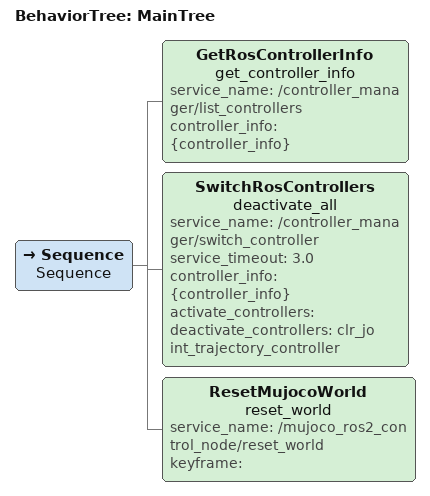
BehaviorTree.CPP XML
<root main_tree_to_execute="MainTree">
  <!--
    Reset the MuJoCo simulation world.

    1. Deactivate all active controllers so the sim can reset cleanly.
    2. Call the reset_world service to restore initial state.
  -->

  <BehaviorTree ID="MainTree">
    <Sequence name="Sequence">

      <GetRosControllerInfo
        name="get_controller_info"
        service_name="/controller_manager/list_controllers"
        controller_info="{controller_info}"
      />

      <SwitchRosControllers
        name="deactivate_all"
        service_name="/controller_manager/switch_controller"
        service_timeout="3.0"
        controller_info="{controller_info}"
        activate_controllers=""
        deactivate_controllers="clr_joint_trajectory_controller"
      />

      <!-- Reset the world to the start state. -->
      <ResetMujocoWorld
        name="reset_world"
        service_name="/mujoco_ros2_control_node/reset_world"
        keyframe=""
      />

    </Sequence>
  </BehaviorTree>

</root>
